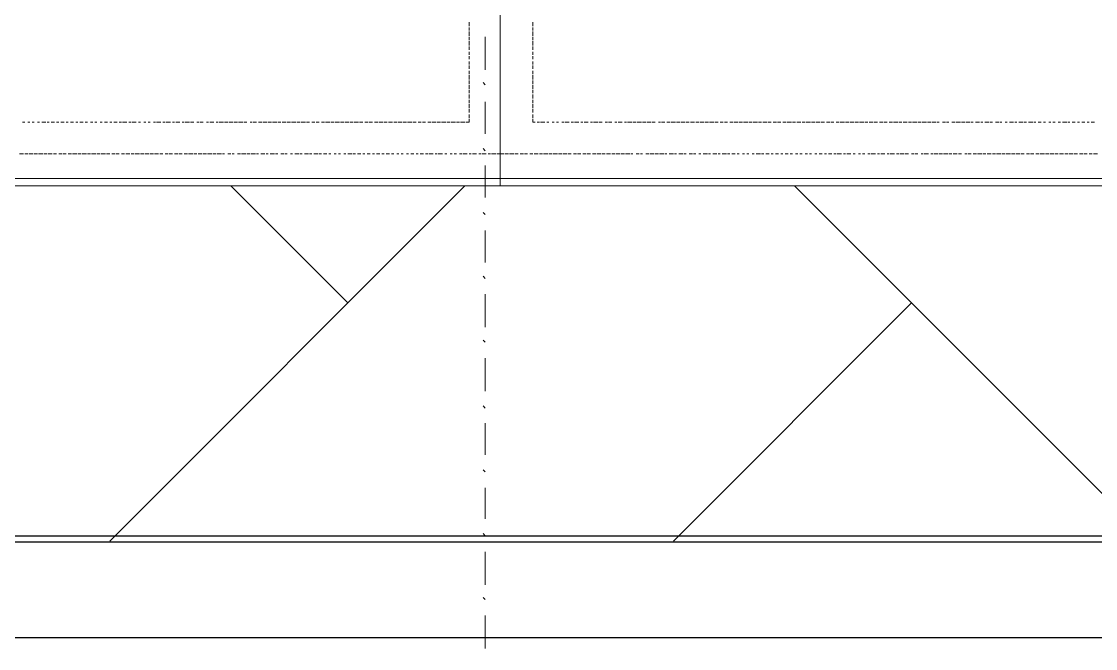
# Model space of a CAD drawing. Header units: millimetres. Extents: x 2928 to 3112, y 1220 to 1280.
# Drawn here: x 2960.537 to 2962.22, y 1236.857 to 1237.839 of the extents above; entities that cross this region are included whole.
import ezdxf

# ---------------------------------------------------------------- set-up
doc = ezdxf.new("R2010")
doc.units = ezdxf.units.MM

msp = doc.modelspace()

# ---------------------------------------------------------------- linework, layer by layer
at = {"color": 7, "linetype": 'Continuous', "lineweight": -2, "true_color": 0x000007}
for points in [[(2937.08126, 1265.3073), (2937.07792, 1267.474), (2938.98795, 1267.474), (2985.45528, 1267.474), (2985.45528, 1236.87356), (2938.98795, 1236.87356), (2937.08126, 1236.87356), (2937.08126, 1238.60692)], [(2937.23126, 1265.3073), (2937.23126, 1267.32399), (2938.98795, 1267.32399), (2985.30528, 1267.32399), (2985.30528, 1237.02356), (2938.98795, 1237.02356), (2937.22793, 1237.02356), (2937.22793, 1238.60692)]]:
    msp.add_lwpolyline(points, close=True, dxfattribs=at)
at = {"color": 7, "linetype": 'Continuous', "lineweight": 20, "true_color": 0x000007}
for points in [[(2961.2866, 1237.5819), (2959.26991, 1237.5819), (2959.26991, 1238.03358), (2961.2866, 1238.03358)], [(2961.2866, 1237.5819), (2963.3033, 1237.5819), (2963.3033, 1238.03358), (2961.2866, 1238.03358)]]:
    msp.add_lwpolyline(points, close=True, dxfattribs=at)
at = {"color": 252, "linetype": 'Continuous', "lineweight": 13, "true_color": 0x989898}
for points in [[(2961.23827, 1237.83857), (2961.23827, 1237.83191), (2961.23827, 1237.83191)], [(2961.23827, 1237.83024), (2961.23827, 1237.82524), (2961.23827, 1237.82524)], [(2961.23827, 1237.82357), (2961.23827, 1237.81691), (2961.23827, 1237.81691)], [(2961.33827, 1237.83857), (2961.33827, 1237.83191), (2961.33827, 1237.83191)], [(2961.33827, 1237.83024), (2961.33827, 1237.82524), (2961.33827, 1237.82524)], [(2961.33827, 1237.82357), (2961.33827, 1237.81691), (2961.33827, 1237.81691)], [(2961.23827, 1237.81524), (2961.23827, 1237.81024), (2961.23827, 1237.81024)], [(2961.23827, 1237.80857), (2961.23827, 1237.80191), (2961.23827, 1237.80191)], [(2961.33827, 1237.81524), (2961.33827, 1237.81024), (2961.33827, 1237.81024)], [(2961.33827, 1237.80857), (2961.33827, 1237.80191), (2961.33827, 1237.80191)], [(2961.23827, 1237.80024), (2961.23827, 1237.79524), (2961.23827, 1237.79524)], [(2961.23827, 1237.7919), (2961.23827, 1237.7869), (2961.23827, 1237.7869)], [(2961.33827, 1237.80024), (2961.33827, 1237.79524), (2961.33827, 1237.79524)], [(2961.33827, 1237.7919), (2961.33827, 1237.7869), (2961.33827, 1237.7869)], [(2961.23827, 1237.78524), (2961.23827, 1237.78024), (2961.23827, 1237.78024)], [(2961.23827, 1237.7769), (2961.23827, 1237.7719), (2961.23827, 1237.7719)], [(2961.33827, 1237.78524), (2961.33827, 1237.78024), (2961.33827, 1237.78024)], [(2961.33827, 1237.7769), (2961.33827, 1237.7719), (2961.33827, 1237.7719)], [(2961.23827, 1237.77024), (2961.23827, 1237.76524), (2961.23827, 1237.76524)], [(2961.23827, 1237.7619), (2961.23827, 1237.7569), (2961.23827, 1237.7569)], [(2961.33827, 1237.77024), (2961.33827, 1237.76524), (2961.33827, 1237.76524)], [(2961.33827, 1237.7619), (2961.33827, 1237.7569), (2961.33827, 1237.7569)], [(2961.23827, 1237.75524), (2961.23827, 1237.74857), (2961.23827, 1237.74857)], [(2961.23827, 1237.7469), (2961.23827, 1237.7419), (2961.23827, 1237.7419)], [(2961.23827, 1237.74024), (2961.23827, 1237.73357), (2961.23827, 1237.73357)], [(2961.33827, 1237.75524), (2961.33827, 1237.74857), (2961.33827, 1237.74857)], [(2961.33827, 1237.7469), (2961.33827, 1237.7419), (2961.33827, 1237.7419)], [(2961.33827, 1237.74024), (2961.33827, 1237.73357), (2961.33827, 1237.73357)], [(2961.23827, 1237.7319), (2961.23827, 1237.7269), (2961.23827, 1237.7269)], [(2961.23827, 1237.72524), (2961.23827, 1237.71857), (2961.23827, 1237.71857)], [(2961.33827, 1237.7319), (2961.33827, 1237.7269), (2961.33827, 1237.7269)], [(2961.33827, 1237.72524), (2961.33827, 1237.71857), (2961.33827, 1237.71857)], [(2961.23827, 1237.7169), (2961.23827, 1237.7119), (2961.23827, 1237.7119)], [(2961.23827, 1237.71024), (2961.23827, 1237.70357), (2961.23827, 1237.70357)], [(2961.33827, 1237.7169), (2961.33827, 1237.7119), (2961.33827, 1237.7119)], [(2961.33827, 1237.71024), (2961.33827, 1237.70357), (2961.33827, 1237.70357)], [(2961.23827, 1237.7019), (2961.23827, 1237.6969), (2961.23827, 1237.6969)], [(2961.23827, 1237.69357), (2961.23827, 1237.68857), (2961.23827, 1237.68857)], [(2961.33827, 1237.7019), (2961.33827, 1237.6969), (2961.33827, 1237.6969)], [(2961.33827, 1237.69357), (2961.33827, 1237.68857), (2961.33827, 1237.68857)], [(2960.54159, 1237.6819), (2960.53826, 1237.6819), (2960.53826, 1237.6819)], [(2960.54993, 1237.6819), (2960.54659, 1237.6819), (2960.54659, 1237.6819)], [(2960.55659, 1237.6819), (2960.55326, 1237.6819), (2960.55326, 1237.6819)], [(2960.56493, 1237.6819), (2960.56159, 1237.6819), (2960.56159, 1237.6819)], [(2960.57493, 1237.6819), (2960.56826, 1237.6819), (2960.56826, 1237.6819)], [(2960.57993, 1237.6819), (2960.57659, 1237.6819), (2960.57659, 1237.6819)], [(2960.58826, 1237.6819), (2960.58326, 1237.6819), (2960.58326, 1237.6819)], [(2960.59493, 1237.6819), (2960.59159, 1237.6819), (2960.59159, 1237.6819)], [(2960.60326, 1237.6819), (2960.59826, 1237.6819), (2960.59826, 1237.6819)], [(2960.60993, 1237.6819), (2960.60659, 1237.6819), (2960.60659, 1237.6819)], [(2960.61826, 1237.6819), (2960.61326, 1237.6819), (2960.61326, 1237.6819)], [(2960.62493, 1237.6819), (2960.62159, 1237.6819), (2960.62159, 1237.6819)], [(2960.63326, 1237.6819), (2960.62826, 1237.6819), (2960.62826, 1237.6819)], [(2960.63993, 1237.6819), (2960.63659, 1237.6819), (2960.63659, 1237.6819)], [(2960.64826, 1237.6819), (2960.64493, 1237.6819), (2960.64493, 1237.6819)], [(2960.65493, 1237.6819), (2960.65159, 1237.6819), (2960.65159, 1237.6819)], [(2960.66326, 1237.6819), (2960.65993, 1237.6819), (2960.65993, 1237.6819)], [(2960.67159, 1237.6819), (2960.66659, 1237.6819), (2960.66659, 1237.6819)], [(2960.67826, 1237.6819), (2960.67493, 1237.6819), (2960.67493, 1237.6819)], [(2960.68659, 1237.6819), (2960.68159, 1237.6819), (2960.68159, 1237.6819)], [(2960.69326, 1237.6819), (2960.68993, 1237.6819), (2960.68993, 1237.6819)], [(2960.70159, 1237.6819), (2960.69493, 1237.6819), (2960.69493, 1237.6819)], [(2960.70826, 1237.6819), (2960.70493, 1237.6819), (2960.70493, 1237.6819)], [(2960.71659, 1237.6819), (2960.70993, 1237.6819), (2960.70993, 1237.6819)], [(2960.72326, 1237.6819), (2960.71993, 1237.6819), (2960.71993, 1237.6819)], [(2960.73159, 1237.6819), (2960.72826, 1237.6819), (2960.72826, 1237.6819)], [(2960.73826, 1237.6819), (2960.73493, 1237.6819), (2960.73493, 1237.6819)], [(2960.74659, 1237.6819), (2960.74326, 1237.6819), (2960.74326, 1237.6819)], [(2960.75493, 1237.6819), (2960.74826, 1237.6819), (2960.74826, 1237.6819)], [(2960.7616, 1237.6819), (2960.75826, 1237.6819), (2960.75826, 1237.6819)], [(2960.76993, 1237.6819), (2960.76326, 1237.6819), (2960.76326, 1237.6819)], [(2960.7766, 1237.6819), (2960.77326, 1237.6819), (2960.77326, 1237.6819)], [(2960.78493, 1237.6819), (2960.77826, 1237.6819), (2960.77826, 1237.6819)], [(2960.7916, 1237.6819), (2960.78826, 1237.6819), (2960.78826, 1237.6819)], [(2960.79993, 1237.6819), (2960.79326, 1237.6819), (2960.79326, 1237.6819)], [(2960.8066, 1237.6819), (2960.8016, 1237.6819), (2960.8016, 1237.6819)], [(2960.81493, 1237.6819), (2960.8116, 1237.6819), (2960.8116, 1237.6819)], [(2960.8216, 1237.6819), (2960.8166, 1237.6819), (2960.8166, 1237.6819)], [(2960.82993, 1237.6819), (2960.8266, 1237.6819), (2960.8266, 1237.6819)], [(2960.83826, 1237.6819), (2960.8316, 1237.6819), (2960.8316, 1237.6819)], [(2960.84493, 1237.6819), (2960.8416, 1237.6819), (2960.8416, 1237.6819)], [(2960.85326, 1237.6819), (2960.8466, 1237.6819), (2960.8466, 1237.6819)], [(2960.85993, 1237.6819), (2960.85493, 1237.6819), (2960.85493, 1237.6819)], [(2960.86826, 1237.6819), (2960.8616, 1237.6819), (2960.8616, 1237.6819)], [(2960.87493, 1237.6819), (2960.86993, 1237.6819), (2960.86993, 1237.6819)], [(2960.88326, 1237.6819), (2960.8766, 1237.6819), (2960.8766, 1237.6819)], [(2960.88993, 1237.6819), (2960.88493, 1237.6819), (2960.88493, 1237.6819)], [(2960.89826, 1237.6819), (2960.89493, 1237.6819), (2960.89493, 1237.6819)], [(2960.90493, 1237.6819), (2960.89993, 1237.6819), (2960.89993, 1237.6819)], [(2960.91326, 1237.6819), (2960.90826, 1237.6819), (2960.90826, 1237.6819)], [(2960.9216, 1237.6819), (2960.91493, 1237.6819), (2960.91493, 1237.6819)], [(2960.92826, 1237.6819), (2960.92326, 1237.6819), (2960.92326, 1237.6819)], [(2960.9366, 1237.6819), (2960.92993, 1237.6819), (2960.92993, 1237.6819)], [(2960.94326, 1237.6819), (2960.93826, 1237.6819), (2960.93826, 1237.6819)], [(2960.9516, 1237.6819), (2960.94493, 1237.6819), (2960.94493, 1237.6819)], [(2960.95826, 1237.6819), (2960.95326, 1237.6819), (2960.95326, 1237.6819)], [(2960.9666, 1237.6819), (2960.95993, 1237.6819), (2960.95993, 1237.6819)], [(2960.97326, 1237.6819), (2960.96826, 1237.6819), (2960.96826, 1237.6819)], [(2960.9816, 1237.6819), (2960.97493, 1237.6819), (2960.97493, 1237.6819)], [(2960.98826, 1237.6819), (2960.98326, 1237.6819), (2960.98326, 1237.6819)], [(2960.9966, 1237.6819), (2960.9916, 1237.6819), (2960.9916, 1237.6819)], [(2961.00327, 1237.6819), (2960.99827, 1237.6819), (2960.99827, 1237.6819)], [(2961.0116, 1237.6819), (2961.0066, 1237.6819), (2961.0066, 1237.6819)], [(2961.01993, 1237.6819), (2961.01327, 1237.6819), (2961.01327, 1237.6819)], [(2961.0266, 1237.6819), (2961.0216, 1237.6819), (2961.0216, 1237.6819)], [(2961.03493, 1237.6819), (2961.02827, 1237.6819), (2961.02827, 1237.6819)], [(2961.0416, 1237.6819), (2961.0366, 1237.6819), (2961.0366, 1237.6819)], [(2961.04993, 1237.6819), (2961.04327, 1237.6819), (2961.04327, 1237.6819)], [(2961.0566, 1237.6819), (2961.0516, 1237.6819), (2961.0516, 1237.6819)], [(2961.06493, 1237.6819), (2961.05827, 1237.6819), (2961.05827, 1237.6819)], [(2961.0716, 1237.6819), (2961.0666, 1237.6819), (2961.0666, 1237.6819)], [(2961.07993, 1237.6819), (2961.07493, 1237.6819), (2961.07493, 1237.6819)], [(2961.0866, 1237.6819), (2961.0816, 1237.6819), (2961.0816, 1237.6819)], [(2961.09493, 1237.6819), (2961.08993, 1237.6819), (2961.08993, 1237.6819)], [(2961.10327, 1237.6819), (2961.0966, 1237.6819), (2961.0966, 1237.6819)], [(2961.10993, 1237.6819), (2961.10493, 1237.6819), (2961.10493, 1237.6819)], [(2961.11827, 1237.6819), (2961.1116, 1237.6819), (2961.1116, 1237.6819)], [(2961.12493, 1237.6819), (2961.11993, 1237.6819), (2961.11993, 1237.6819)], [(2961.13327, 1237.6819), (2961.1266, 1237.6819), (2961.1266, 1237.6819)], [(2961.13993, 1237.6819), (2961.13493, 1237.6819), (2961.13493, 1237.6819)], [(2961.14827, 1237.6819), (2961.1416, 1237.6819), (2961.1416, 1237.6819)], [(2961.15493, 1237.6819), (2961.14993, 1237.6819), (2961.14993, 1237.6819)], [(2961.16327, 1237.6819), (2961.15827, 1237.6819), (2961.15827, 1237.6819)], [(2961.16993, 1237.6819), (2961.16493, 1237.6819), (2961.16493, 1237.6819)], [(2961.17827, 1237.6819), (2961.17327, 1237.6819), (2961.17327, 1237.6819)], [(2961.1866, 1237.6819), (2961.17993, 1237.6819), (2961.17993, 1237.6819)], [(2961.19327, 1237.6819), (2961.18827, 1237.6819), (2961.18827, 1237.6819)], [(2961.2016, 1237.6819), (2961.19493, 1237.6819), (2961.19493, 1237.6819)], [(2961.20827, 1237.6819), (2961.20327, 1237.6819), (2961.20327, 1237.6819)], [(2961.2166, 1237.6819), (2961.20993, 1237.6819), (2961.20993, 1237.6819)], [(2961.22327, 1237.6819), (2961.21827, 1237.6819), (2961.21827, 1237.6819)], [(2961.2316, 1237.6819), (2961.22493, 1237.6819), (2961.22493, 1237.6819)], [(2961.23827, 1237.6869), (2961.23827, 1237.6819), (2961.23327, 1237.6819)], [(2961.33827, 1237.6869), (2961.33827, 1237.6819), (2961.3416, 1237.6819)], [(2961.34494, 1237.6819), (2961.34827, 1237.6819), (2961.34827, 1237.6819)], [(2961.34994, 1237.6819), (2961.3566, 1237.6819), (2961.3566, 1237.6819)], [(2961.35994, 1237.6819), (2961.36327, 1237.6819), (2961.36327, 1237.6819)], [(2961.36827, 1237.6819), (2961.3716, 1237.6819), (2961.3716, 1237.6819)], [(2961.37494, 1237.6819), (2961.37827, 1237.6819), (2961.37827, 1237.6819)], [(2961.38327, 1237.6819), (2961.3866, 1237.6819), (2961.3866, 1237.6819)], [(2961.38827, 1237.6819), (2961.39494, 1237.6819), (2961.39494, 1237.6819)], [(2961.39827, 1237.6819), (2961.4016, 1237.6819), (2961.4016, 1237.6819)], [(2961.40327, 1237.6819), (2961.40994, 1237.6819), (2961.40994, 1237.6819)], [(2961.41327, 1237.6819), (2961.4166, 1237.6819), (2961.4166, 1237.6819)], [(2961.41827, 1237.6819), (2961.42494, 1237.6819), (2961.42494, 1237.6819)], [(2961.42827, 1237.6819), (2961.4316, 1237.6819), (2961.4316, 1237.6819)], [(2961.43327, 1237.6819), (2961.43994, 1237.6819), (2961.43994, 1237.6819)], [(2961.4416, 1237.6819), (2961.4466, 1237.6819), (2961.4466, 1237.6819)], [(2961.4516, 1237.6819), (2961.45494, 1237.6819), (2961.45494, 1237.6819)], [(2961.4566, 1237.6819), (2961.46161, 1237.6819), (2961.46161, 1237.6819)], [(2961.46661, 1237.6819), (2961.46994, 1237.6819), (2961.46994, 1237.6819)], [(2961.47161, 1237.6819), (2961.47827, 1237.6819), (2961.47827, 1237.6819)], [(2961.48161, 1237.6819), (2961.48494, 1237.6819), (2961.48494, 1237.6819)], [(2961.48661, 1237.6819), (2961.49327, 1237.6819), (2961.49327, 1237.6819)], [(2961.49494, 1237.6819), (2961.49994, 1237.6819), (2961.49994, 1237.6819)], [(2961.50161, 1237.6819), (2961.50827, 1237.6819), (2961.50827, 1237.6819)], [(2961.50994, 1237.6819), (2961.51494, 1237.6819), (2961.51494, 1237.6819)], [(2961.51661, 1237.6819), (2961.52327, 1237.6819), (2961.52327, 1237.6819)], [(2961.52494, 1237.6819), (2961.52994, 1237.6819), (2961.52994, 1237.6819)], [(2961.53494, 1237.6819), (2961.53827, 1237.6819), (2961.53827, 1237.6819)], [(2961.53994, 1237.6819), (2961.54494, 1237.6819), (2961.54494, 1237.6819)], [(2961.54827, 1237.6819), (2961.55327, 1237.6819), (2961.55327, 1237.6819)], [(2961.55494, 1237.6819), (2961.56161, 1237.6819), (2961.56161, 1237.6819)], [(2961.56327, 1237.6819), (2961.56827, 1237.6819), (2961.56827, 1237.6819)], [(2961.56994, 1237.6819), (2961.57661, 1237.6819), (2961.57661, 1237.6819)], [(2961.57827, 1237.6819), (2961.58327, 1237.6819), (2961.58327, 1237.6819)], [(2961.58494, 1237.6819), (2961.59161, 1237.6819), (2961.59161, 1237.6819)], [(2961.59327, 1237.6819), (2961.59827, 1237.6819), (2961.59827, 1237.6819)], [(2961.59994, 1237.6819), (2961.60661, 1237.6819), (2961.60661, 1237.6819)], [(2961.60827, 1237.6819), (2961.61327, 1237.6819), (2961.61327, 1237.6819)], [(2961.61494, 1237.6819), (2961.62161, 1237.6819), (2961.62161, 1237.6819)], [(2961.62327, 1237.6819), (2961.62827, 1237.6819), (2961.62827, 1237.6819)], [(2961.63161, 1237.6819), (2961.63661, 1237.6819), (2961.63661, 1237.6819)], [(2961.63827, 1237.6819), (2961.64327, 1237.6819), (2961.64327, 1237.6819)], [(2961.64661, 1237.6819), (2961.65161, 1237.6819), (2961.65161, 1237.6819)], [(2961.65327, 1237.6819), (2961.65994, 1237.6819), (2961.65994, 1237.6819)], [(2961.66161, 1237.6819), (2961.66661, 1237.6819), (2961.66661, 1237.6819)], [(2961.66827, 1237.6819), (2961.67494, 1237.6819), (2961.67494, 1237.6819)], [(2961.67661, 1237.6819), (2961.68161, 1237.6819), (2961.68161, 1237.6819)], [(2961.68327, 1237.6819), (2961.68994, 1237.6819), (2961.68994, 1237.6819)], [(2961.69161, 1237.6819), (2961.69661, 1237.6819), (2961.69661, 1237.6819)], [(2961.69828, 1237.6819), (2961.70494, 1237.6819), (2961.70494, 1237.6819)], [(2961.70661, 1237.6819), (2961.71161, 1237.6819), (2961.71161, 1237.6819)], [(2961.71494, 1237.6819), (2961.71994, 1237.6819), (2961.71994, 1237.6819)], [(2961.72161, 1237.6819), (2961.72661, 1237.6819), (2961.72661, 1237.6819)], [(2961.72994, 1237.6819), (2961.73494, 1237.6819), (2961.73494, 1237.6819)], [(2961.73661, 1237.6819), (2961.74328, 1237.6819), (2961.74328, 1237.6819)], [(2961.74494, 1237.6819), (2961.74994, 1237.6819), (2961.74994, 1237.6819)], [(2961.75161, 1237.6819), (2961.75828, 1237.6819), (2961.75828, 1237.6819)], [(2961.75994, 1237.6819), (2961.76494, 1237.6819), (2961.76494, 1237.6819)], [(2961.76661, 1237.6819), (2961.77328, 1237.6819), (2961.77328, 1237.6819)], [(2961.77494, 1237.6819), (2961.77994, 1237.6819), (2961.77994, 1237.6819)], [(2961.78161, 1237.6819), (2961.78828, 1237.6819), (2961.78828, 1237.6819)], [(2961.78994, 1237.6819), (2961.79494, 1237.6819), (2961.79494, 1237.6819)], [(2961.79828, 1237.6819), (2961.80328, 1237.6819), (2961.80328, 1237.6819)], [(2961.80494, 1237.6819), (2961.80994, 1237.6819), (2961.80994, 1237.6819)], [(2961.81328, 1237.6819), (2961.81828, 1237.6819), (2961.81828, 1237.6819)], [(2961.81994, 1237.6819), (2961.82661, 1237.6819), (2961.82661, 1237.6819)], [(2961.82828, 1237.6819), (2961.83328, 1237.6819), (2961.83328, 1237.6819)], [(2961.83494, 1237.6819), (2961.84161, 1237.6819), (2961.84161, 1237.6819)], [(2961.84328, 1237.6819), (2961.84828, 1237.6819), (2961.84828, 1237.6819)], [(2961.84994, 1237.6819), (2961.85661, 1237.6819), (2961.85661, 1237.6819)], [(2961.85828, 1237.6819), (2961.86328, 1237.6819), (2961.86328, 1237.6819)], [(2961.86494, 1237.6819), (2961.87161, 1237.6819), (2961.87161, 1237.6819)], [(2961.87328, 1237.6819), (2961.87828, 1237.6819), (2961.87828, 1237.6819)], [(2961.88161, 1237.6819), (2961.88661, 1237.6819), (2961.88661, 1237.6819)], [(2961.88828, 1237.6819), (2961.89328, 1237.6819), (2961.89328, 1237.6819)], [(2961.89661, 1237.6819), (2961.90161, 1237.6819), (2961.90161, 1237.6819)], [(2961.90328, 1237.6819), (2961.90994, 1237.6819), (2961.90994, 1237.6819)], [(2961.91161, 1237.6819), (2961.91661, 1237.6819), (2961.91661, 1237.6819)], [(2961.91828, 1237.6819), (2961.92494, 1237.6819), (2961.92494, 1237.6819)], [(2961.92661, 1237.6819), (2961.93161, 1237.6819), (2961.93161, 1237.6819)], [(2961.93328, 1237.6819), (2961.93995, 1237.6819), (2961.93995, 1237.6819)], [(2961.94161, 1237.6819), (2961.94661, 1237.6819), (2961.94661, 1237.6819)], [(2961.94828, 1237.6819), (2961.95495, 1237.6819), (2961.95495, 1237.6819)], [(2961.95661, 1237.6819), (2961.96161, 1237.6819), (2961.96161, 1237.6819)], [(2961.96328, 1237.6819), (2961.96995, 1237.6819), (2961.96995, 1237.6819)], [(2961.97161, 1237.6819), (2961.97495, 1237.6819), (2961.97495, 1237.6819)], [(2961.97995, 1237.6819), (2961.98495, 1237.6819), (2961.98495, 1237.6819)], [(2961.98661, 1237.6819), (2961.98995, 1237.6819), (2961.98995, 1237.6819)], [(2961.99495, 1237.6819), (2961.99995, 1237.6819), (2961.99995, 1237.6819)], [(2962.00161, 1237.6819), (2962.00828, 1237.6819), (2962.00828, 1237.6819)], [(2962.00995, 1237.6819), (2962.01495, 1237.6819), (2962.01495, 1237.6819)], [(2962.01661, 1237.6819), (2962.02328, 1237.6819), (2962.02328, 1237.6819)], [(2962.02495, 1237.6819), (2962.02828, 1237.6819), (2962.02828, 1237.6819)], [(2962.03161, 1237.6819), (2962.03828, 1237.6819), (2962.03828, 1237.6819)], [(2962.03995, 1237.6819), (2962.04328, 1237.6819), (2962.04328, 1237.6819)], [(2962.04661, 1237.6819), (2962.05328, 1237.6819), (2962.05328, 1237.6819)], [(2962.05495, 1237.6819), (2962.05828, 1237.6819), (2962.05828, 1237.6819)], [(2962.06328, 1237.6819), (2962.06828, 1237.6819), (2962.06828, 1237.6819)], [(2962.06995, 1237.6819), (2962.07328, 1237.6819), (2962.07328, 1237.6819)], [(2962.07828, 1237.6819), (2962.08161, 1237.6819), (2962.08161, 1237.6819)], [(2962.08495, 1237.6819), (2962.09161, 1237.6819), (2962.09161, 1237.6819)], [(2962.09328, 1237.6819), (2962.09661, 1237.6819), (2962.09661, 1237.6819)], [(2962.09995, 1237.6819), (2962.10661, 1237.6819), (2962.10661, 1237.6819)], [(2962.10828, 1237.6819), (2962.11161, 1237.6819), (2962.11161, 1237.6819)], [(2962.11495, 1237.6819), (2962.12161, 1237.6819), (2962.12161, 1237.6819)], [(2962.12328, 1237.6819), (2962.12661, 1237.6819), (2962.12661, 1237.6819)], [(2962.12995, 1237.6819), (2962.13495, 1237.6819), (2962.13495, 1237.6819)], [(2962.13828, 1237.6819), (2962.14161, 1237.6819), (2962.14161, 1237.6819)], [(2962.14661, 1237.6819), (2962.14995, 1237.6819), (2962.14995, 1237.6819)], [(2962.15328, 1237.6819), (2962.15661, 1237.6819), (2962.15661, 1237.6819)], [(2962.16162, 1237.6819), (2962.16495, 1237.6819), (2962.16495, 1237.6819)], [(2962.16828, 1237.6819), (2962.17495, 1237.6819), (2962.17495, 1237.6819)], [(2962.17662, 1237.6819), (2962.17995, 1237.6819), (2962.17995, 1237.6819)], [(2962.18328, 1237.6819), (2962.18828, 1237.6819), (2962.18828, 1237.6819)], [(2962.19162, 1237.6819), (2962.19495, 1237.6819), (2962.19495, 1237.6819)], [(2962.19828, 1237.6819), (2962.20328, 1237.6819), (2962.20328, 1237.6819)], [(2962.20662, 1237.6819), (2962.20995, 1237.6819), (2962.20995, 1237.6819)], [(2962.21328, 1237.6819), (2962.21828, 1237.6819), (2962.21828, 1237.6819)], [(2960.53993, 1237.6319), (2960.53326, 1237.6319), (2960.53326, 1237.6319)], [(2960.54659, 1237.6319), (2960.54159, 1237.6319), (2960.54159, 1237.6319)], [(2960.55493, 1237.6319), (2960.54826, 1237.6319), (2960.54826, 1237.6319)], [(2960.56159, 1237.6319), (2960.55659, 1237.6319), (2960.55659, 1237.6319)], [(2960.56993, 1237.6319), (2960.56326, 1237.6319), (2960.56326, 1237.6319)], [(2960.57659, 1237.6319), (2960.57159, 1237.6319), (2960.57159, 1237.6319)], [(2960.58493, 1237.6319), (2960.57826, 1237.6319), (2960.57826, 1237.6319)], [(2960.59159, 1237.6319), (2960.58659, 1237.6319), (2960.58659, 1237.6319)], [(2960.59993, 1237.6319), (2960.59493, 1237.6319), (2960.59493, 1237.6319)], [(2960.60659, 1237.6319), (2960.60159, 1237.6319), (2960.60159, 1237.6319)], [(2960.61493, 1237.6319), (2960.60993, 1237.6319), (2960.60993, 1237.6319)], [(2960.62326, 1237.6319), (2960.61659, 1237.6319), (2960.61659, 1237.6319)], [(2960.62993, 1237.6319), (2960.62493, 1237.6319), (2960.62493, 1237.6319)], [(2960.63826, 1237.6319), (2960.63159, 1237.6319), (2960.63159, 1237.6319)], [(2960.64493, 1237.6319), (2960.63993, 1237.6319), (2960.63993, 1237.6319)], [(2960.65326, 1237.6319), (2960.64659, 1237.6319), (2960.64659, 1237.6319)], [(2960.65993, 1237.6319), (2960.65493, 1237.6319), (2960.65493, 1237.6319)], [(2960.66826, 1237.6319), (2960.66159, 1237.6319), (2960.66159, 1237.6319)], [(2960.67493, 1237.6319), (2960.66993, 1237.6319), (2960.66993, 1237.6319)], [(2960.68326, 1237.6319), (2960.67826, 1237.6319), (2960.67826, 1237.6319)], [(2960.68993, 1237.6319), (2960.68493, 1237.6319), (2960.68493, 1237.6319)], [(2960.69826, 1237.6319), (2960.69326, 1237.6319), (2960.69326, 1237.6319)], [(2960.70659, 1237.6319), (2960.69993, 1237.6319), (2960.69993, 1237.6319)], [(2960.71326, 1237.6319), (2960.70826, 1237.6319), (2960.70826, 1237.6319)], [(2960.72159, 1237.6319), (2960.71493, 1237.6319), (2960.71493, 1237.6319)], [(2960.72826, 1237.6319), (2960.72326, 1237.6319), (2960.72326, 1237.6319)], [(2960.73659, 1237.6319), (2960.72993, 1237.6319), (2960.72993, 1237.6319)], [(2960.74326, 1237.6319), (2960.73826, 1237.6319), (2960.73826, 1237.6319)], [(2960.75159, 1237.6319), (2960.74493, 1237.6319), (2960.74493, 1237.6319)], [(2960.75826, 1237.6319), (2960.75326, 1237.6319), (2960.75326, 1237.6319)], [(2960.7666, 1237.6319), (2960.7616, 1237.6319), (2960.7616, 1237.6319)], [(2960.77326, 1237.6319), (2960.76826, 1237.6319), (2960.76826, 1237.6319)], [(2960.7816, 1237.6319), (2960.7766, 1237.6319), (2960.7766, 1237.6319)], [(2960.78826, 1237.6319), (2960.78326, 1237.6319), (2960.78326, 1237.6319)], [(2960.7966, 1237.6319), (2960.7916, 1237.6319), (2960.7916, 1237.6319)], [(2960.80493, 1237.6319), (2960.79826, 1237.6319), (2960.79826, 1237.6319)], [(2960.8116, 1237.6319), (2960.8066, 1237.6319), (2960.8066, 1237.6319)], [(2960.81993, 1237.6319), (2960.81326, 1237.6319), (2960.81326, 1237.6319)], [(2960.8266, 1237.6319), (2960.8216, 1237.6319), (2960.8216, 1237.6319)], [(2960.83493, 1237.6319), (2960.82826, 1237.6319), (2960.82826, 1237.6319)], [(2960.8416, 1237.6319), (2960.8366, 1237.6319), (2960.8366, 1237.6319)], [(2960.84993, 1237.6319), (2960.84326, 1237.6319), (2960.84326, 1237.6319)], [(2960.85493, 1237.6319), (2960.8516, 1237.6319), (2960.8516, 1237.6319)], [(2960.86493, 1237.6319), (2960.85993, 1237.6319), (2960.85993, 1237.6319)], [(2960.86993, 1237.6319), (2960.8666, 1237.6319), (2960.8666, 1237.6319)], [(2960.87993, 1237.6319), (2960.87493, 1237.6319), (2960.87493, 1237.6319)], [(2960.88826, 1237.6319), (2960.8816, 1237.6319), (2960.8816, 1237.6319)], [(2960.89493, 1237.6319), (2960.88993, 1237.6319), (2960.88993, 1237.6319)], [(2960.90326, 1237.6319), (2960.8966, 1237.6319), (2960.8966, 1237.6319)], [(2960.90826, 1237.6319), (2960.90493, 1237.6319), (2960.90493, 1237.6319)], [(2960.91826, 1237.6319), (2960.9116, 1237.6319), (2960.9116, 1237.6319)], [(2960.92326, 1237.6319), (2960.91993, 1237.6319), (2960.91993, 1237.6319)], [(2960.93326, 1237.6319), (2960.9266, 1237.6319), (2960.9266, 1237.6319)], [(2960.93826, 1237.6319), (2960.93493, 1237.6319), (2960.93493, 1237.6319)], [(2960.94826, 1237.6319), (2960.94326, 1237.6319), (2960.94326, 1237.6319)], [(2960.95326, 1237.6319), (2960.94993, 1237.6319), (2960.94993, 1237.6319)], [(2960.9616, 1237.6319), (2960.95826, 1237.6319), (2960.95826, 1237.6319)], [(2960.9716, 1237.6319), (2960.96493, 1237.6319), (2960.96493, 1237.6319)], [(2960.9766, 1237.6319), (2960.97326, 1237.6319), (2960.97326, 1237.6319)], [(2960.9866, 1237.6319), (2960.97993, 1237.6319), (2960.97993, 1237.6319)], [(2960.9916, 1237.6319), (2960.98826, 1237.6319), (2960.98826, 1237.6319)], [(2961.0016, 1237.6319), (2960.99493, 1237.6319), (2960.99493, 1237.6319)], [(2961.0066, 1237.6319), (2961.00327, 1237.6319), (2961.00327, 1237.6319)], [(2961.01493, 1237.6319), (2961.00993, 1237.6319), (2961.00993, 1237.6319)], [(2961.0216, 1237.6319), (2961.01827, 1237.6319), (2961.01827, 1237.6319)], [(2961.02993, 1237.6319), (2961.0266, 1237.6319), (2961.0266, 1237.6319)], [(2961.0366, 1237.6319), (2961.03327, 1237.6319), (2961.03327, 1237.6319)], [(2961.04493, 1237.6319), (2961.0416, 1237.6319), (2961.0416, 1237.6319)], [(2961.05493, 1237.6319), (2961.04827, 1237.6319), (2961.04827, 1237.6319)], [(2961.05993, 1237.6319), (2961.0566, 1237.6319), (2961.0566, 1237.6319)], [(2961.06827, 1237.6319), (2961.06327, 1237.6319), (2961.06327, 1237.6319)], [(2961.07493, 1237.6319), (2961.0716, 1237.6319), (2961.0716, 1237.6319)], [(2961.08327, 1237.6319), (2961.07827, 1237.6319), (2961.07827, 1237.6319)], [(2961.08993, 1237.6319), (2961.0866, 1237.6319), (2961.0866, 1237.6319)], [(2961.09827, 1237.6319), (2961.09327, 1237.6319), (2961.09327, 1237.6319)], [(2961.10493, 1237.6319), (2961.1016, 1237.6319), (2961.1016, 1237.6319)], [(2961.11327, 1237.6319), (2961.10827, 1237.6319), (2961.10827, 1237.6319)], [(2961.11993, 1237.6319), (2961.1166, 1237.6319), (2961.1166, 1237.6319)], [(2961.12827, 1237.6319), (2961.12493, 1237.6319), (2961.12493, 1237.6319)], [(2961.13493, 1237.6319), (2961.1316, 1237.6319), (2961.1316, 1237.6319)], [(2961.14327, 1237.6319), (2961.13993, 1237.6319), (2961.13993, 1237.6319)], [(2961.1516, 1237.6319), (2961.1466, 1237.6319), (2961.1466, 1237.6319)], [(2961.15827, 1237.6319), (2961.15493, 1237.6319), (2961.15493, 1237.6319)], [(2961.1666, 1237.6319), (2961.1616, 1237.6319), (2961.1616, 1237.6319)], [(2961.17327, 1237.6319), (2961.16993, 1237.6319), (2961.16993, 1237.6319)], [(2961.1816, 1237.6319), (2961.17493, 1237.6319), (2961.17493, 1237.6319)], [(2961.18827, 1237.6319), (2961.18493, 1237.6319), (2961.18493, 1237.6319)], [(2961.1966, 1237.6319), (2961.18993, 1237.6319), (2961.18993, 1237.6319)], [(2961.20327, 1237.6319), (2961.19993, 1237.6319), (2961.19993, 1237.6319)], [(2961.2116, 1237.6319), (2961.20827, 1237.6319), (2961.20827, 1237.6319)], [(2961.21827, 1237.6319), (2961.21493, 1237.6319), (2961.21493, 1237.6319)], [(2961.2266, 1237.6319), (2961.22327, 1237.6319), (2961.22327, 1237.6319)], [(2961.23494, 1237.6319), (2961.22827, 1237.6319), (2961.22827, 1237.6319)], [(2961.2416, 1237.6319), (2961.23827, 1237.6319), (2961.23827, 1237.6319)], [(2961.24994, 1237.6319), (2961.24327, 1237.6319), (2961.24327, 1237.6319)], [(2961.2566, 1237.6319), (2961.25327, 1237.6319), (2961.25327, 1237.6319)], [(2961.26494, 1237.6319), (2961.25827, 1237.6319), (2961.25827, 1237.6319)], [(2961.2716, 1237.6319), (2961.26827, 1237.6319), (2961.26827, 1237.6319)], [(2961.27994, 1237.6319), (2961.27327, 1237.6319), (2961.27327, 1237.6319)], [(2961.2866, 1237.6319), (2961.2816, 1237.6319), (2961.2816, 1237.6319)], [(2961.2866, 1237.6319), (2961.29327, 1237.6319), (2961.29327, 1237.6319)], [(2961.29494, 1237.6319), (2961.29994, 1237.6319), (2961.29994, 1237.6319)], [(2961.3016, 1237.6319), (2961.30827, 1237.6319), (2961.30827, 1237.6319)], [(2961.30994, 1237.6319), (2961.31494, 1237.6319), (2961.31494, 1237.6319)], [(2961.31827, 1237.6319), (2961.32327, 1237.6319), (2961.32327, 1237.6319)], [(2961.32494, 1237.6319), (2961.32994, 1237.6319), (2961.32994, 1237.6319)], [(2961.33327, 1237.6319), (2961.33827, 1237.6319), (2961.33827, 1237.6319)], [(2961.33994, 1237.6319), (2961.3466, 1237.6319), (2961.3466, 1237.6319)], [(2961.34827, 1237.6319), (2961.35327, 1237.6319), (2961.35327, 1237.6319)], [(2961.35494, 1237.6319), (2961.3616, 1237.6319), (2961.3616, 1237.6319)], [(2961.36327, 1237.6319), (2961.36827, 1237.6319), (2961.36827, 1237.6319)], [(2961.36994, 1237.6319), (2961.3766, 1237.6319), (2961.3766, 1237.6319)], [(2961.37827, 1237.6319), (2961.38327, 1237.6319), (2961.38327, 1237.6319)], [(2961.38494, 1237.6319), (2961.3916, 1237.6319), (2961.3916, 1237.6319)], [(2961.39327, 1237.6319), (2961.39827, 1237.6319), (2961.39827, 1237.6319)], [(2961.4016, 1237.6319), (2961.4066, 1237.6319), (2961.4066, 1237.6319)], [(2961.40827, 1237.6319), (2961.41327, 1237.6319), (2961.41327, 1237.6319)], [(2961.4166, 1237.6319), (2961.4216, 1237.6319), (2961.4216, 1237.6319)], [(2961.42327, 1237.6319), (2961.42827, 1237.6319), (2961.42827, 1237.6319)], [(2961.4316, 1237.6319), (2961.4366, 1237.6319), (2961.4366, 1237.6319)], [(2961.43827, 1237.6319), (2961.44494, 1237.6319), (2961.44494, 1237.6319)], [(2961.4466, 1237.6319), (2961.4516, 1237.6319), (2961.4516, 1237.6319)], [(2961.45327, 1237.6319), (2961.45994, 1237.6319), (2961.45994, 1237.6319)], [(2961.46161, 1237.6319), (2961.46661, 1237.6319), (2961.46661, 1237.6319)], [(2961.46827, 1237.6319), (2961.47494, 1237.6319), (2961.47494, 1237.6319)], [(2961.47661, 1237.6319), (2961.48161, 1237.6319), (2961.48161, 1237.6319)], [(2961.48327, 1237.6319), (2961.48994, 1237.6319), (2961.48994, 1237.6319)], [(2961.49161, 1237.6319), (2961.49494, 1237.6319), (2961.49494, 1237.6319)], [(2961.49994, 1237.6319), (2961.50494, 1237.6319), (2961.50494, 1237.6319)], [(2961.50661, 1237.6319), (2961.50994, 1237.6319), (2961.50994, 1237.6319)], [(2961.51494, 1237.6319), (2961.51994, 1237.6319), (2961.51994, 1237.6319)], [(2961.52161, 1237.6319), (2961.52827, 1237.6319), (2961.52827, 1237.6319)], [(2961.52994, 1237.6319), (2961.53494, 1237.6319), (2961.53494, 1237.6319)], [(2961.53661, 1237.6319), (2961.54327, 1237.6319), (2961.54327, 1237.6319)], [(2961.54494, 1237.6319), (2961.54827, 1237.6319), (2961.54827, 1237.6319)], [(2961.55161, 1237.6319), (2961.55827, 1237.6319), (2961.55827, 1237.6319)], [(2961.55994, 1237.6319), (2961.56327, 1237.6319), (2961.56327, 1237.6319)], [(2961.56661, 1237.6319), (2961.57327, 1237.6319), (2961.57327, 1237.6319)], [(2961.57494, 1237.6319), (2961.57827, 1237.6319), (2961.57827, 1237.6319)], [(2961.58327, 1237.6319), (2961.58827, 1237.6319), (2961.58827, 1237.6319)], [(2961.58994, 1237.6319), (2961.59327, 1237.6319), (2961.59327, 1237.6319)], [(2961.59827, 1237.6319), (2961.60161, 1237.6319), (2961.60161, 1237.6319)], [(2961.60494, 1237.6319), (2961.61161, 1237.6319), (2961.61161, 1237.6319)], [(2961.61327, 1237.6319), (2961.61661, 1237.6319), (2961.61661, 1237.6319)], [(2961.61994, 1237.6319), (2961.62661, 1237.6319), (2961.62661, 1237.6319)], [(2961.62827, 1237.6319), (2961.63161, 1237.6319), (2961.63161, 1237.6319)], [(2961.63494, 1237.6319), (2961.64161, 1237.6319), (2961.64161, 1237.6319)], [(2961.64327, 1237.6319), (2961.64661, 1237.6319), (2961.64661, 1237.6319)], [(2961.64994, 1237.6319), (2961.65494, 1237.6319), (2961.65494, 1237.6319)], [(2961.65827, 1237.6319), (2961.66161, 1237.6319), (2961.66161, 1237.6319)], [(2961.66661, 1237.6319), (2961.66994, 1237.6319), (2961.66994, 1237.6319)], [(2961.67327, 1237.6319), (2961.67661, 1237.6319), (2961.67661, 1237.6319)], [(2961.68161, 1237.6319), (2961.68494, 1237.6319), (2961.68494, 1237.6319)], [(2961.68827, 1237.6319), (2961.69494, 1237.6319), (2961.69494, 1237.6319)], [(2961.69661, 1237.6319), (2961.69994, 1237.6319), (2961.69994, 1237.6319)], [(2961.70328, 1237.6319), (2961.70828, 1237.6319), (2961.70828, 1237.6319)], [(2961.71161, 1237.6319), (2961.71494, 1237.6319), (2961.71494, 1237.6319)], [(2961.71828, 1237.6319), (2961.72328, 1237.6319), (2961.72328, 1237.6319)], [(2961.72661, 1237.6319), (2961.72994, 1237.6319), (2961.72994, 1237.6319)], [(2961.73328, 1237.6319), (2961.73828, 1237.6319), (2961.73828, 1237.6319)], [(2961.74161, 1237.6319), (2961.74494, 1237.6319), (2961.74494, 1237.6319)], [(2961.74994, 1237.6319), (2961.75328, 1237.6319), (2961.75328, 1237.6319)], [(2961.75661, 1237.6319), (2961.75994, 1237.6319), (2961.75994, 1237.6319)], [(2961.76494, 1237.6319), (2961.76828, 1237.6319), (2961.76828, 1237.6319)], [(2961.77161, 1237.6319), (2961.77494, 1237.6319), (2961.77494, 1237.6319)], [(2961.77994, 1237.6319), (2961.78328, 1237.6319), (2961.78328, 1237.6319)], [(2961.78661, 1237.6319), (2961.79161, 1237.6319), (2961.79161, 1237.6319)], [(2961.79494, 1237.6319), (2961.79828, 1237.6319), (2961.79828, 1237.6319)], [(2961.80161, 1237.6319), (2961.80661, 1237.6319), (2961.80661, 1237.6319)], [(2961.80994, 1237.6319), (2961.81328, 1237.6319), (2961.81328, 1237.6319)], [(2961.81494, 1237.6319), (2961.82161, 1237.6319), (2961.82161, 1237.6319)], [(2961.82494, 1237.6319), (2961.82828, 1237.6319), (2961.82828, 1237.6319)], [(2961.82994, 1237.6319), (2961.83661, 1237.6319), (2961.83661, 1237.6319)], [(2961.83994, 1237.6319), (2961.84328, 1237.6319), (2961.84328, 1237.6319)], [(2961.84828, 1237.6319), (2961.85161, 1237.6319), (2961.85161, 1237.6319)], [(2961.85494, 1237.6319), (2961.85828, 1237.6319), (2961.85828, 1237.6319)], [(2961.86328, 1237.6319), (2961.86661, 1237.6319), (2961.86661, 1237.6319)], [(2961.86828, 1237.6319), (2961.87494, 1237.6319), (2961.87494, 1237.6319)], [(2961.87828, 1237.6319), (2961.88161, 1237.6319), (2961.88161, 1237.6319)], [(2961.88328, 1237.6319), (2961.88994, 1237.6319), (2961.88994, 1237.6319)], [(2961.89328, 1237.6319), (2961.89661, 1237.6319), (2961.89661, 1237.6319)], [(2961.89828, 1237.6319), (2961.90494, 1237.6319), (2961.90494, 1237.6319)], [(2961.90828, 1237.6319), (2961.91161, 1237.6319), (2961.91161, 1237.6319)], [(2961.91328, 1237.6319), (2961.91994, 1237.6319), (2961.91994, 1237.6319)], [(2961.92161, 1237.6319), (2961.92661, 1237.6319), (2961.92661, 1237.6319)], [(2961.93161, 1237.6319), (2961.93495, 1237.6319), (2961.93495, 1237.6319)], [(2961.93661, 1237.6319), (2961.94161, 1237.6319), (2961.94161, 1237.6319)], [(2961.94661, 1237.6319), (2961.94995, 1237.6319), (2961.94995, 1237.6319)], [(2961.95161, 1237.6319), (2961.95828, 1237.6319), (2961.95828, 1237.6319)], [(2961.96161, 1237.6319), (2961.96495, 1237.6319), (2961.96495, 1237.6319)], [(2961.96661, 1237.6319), (2961.97328, 1237.6319), (2961.97328, 1237.6319)], [(2961.97495, 1237.6319), (2961.97995, 1237.6319), (2961.97995, 1237.6319)], [(2961.98161, 1237.6319), (2961.98828, 1237.6319), (2961.98828, 1237.6319)], [(2961.98995, 1237.6319), (2961.99495, 1237.6319), (2961.99495, 1237.6319)], [(2961.99661, 1237.6319), (2962.00328, 1237.6319), (2962.00328, 1237.6319)], [(2962.00495, 1237.6319), (2962.00995, 1237.6319), (2962.00995, 1237.6319)], [(2962.01495, 1237.6319), (2962.01828, 1237.6319), (2962.01828, 1237.6319)], [(2962.01995, 1237.6319), (2962.02495, 1237.6319), (2962.02495, 1237.6319)], [(2962.02828, 1237.6319), (2962.03328, 1237.6319), (2962.03328, 1237.6319)], [(2962.03495, 1237.6319), (2962.04161, 1237.6319), (2962.04161, 1237.6319)], [(2962.04328, 1237.6319), (2962.04828, 1237.6319), (2962.04828, 1237.6319)], [(2962.04995, 1237.6319), (2962.05661, 1237.6319), (2962.05661, 1237.6319)], [(2962.05828, 1237.6319), (2962.06328, 1237.6319), (2962.06328, 1237.6319)], [(2962.06495, 1237.6319), (2962.07161, 1237.6319), (2962.07161, 1237.6319)], [(2962.07328, 1237.6319), (2962.07828, 1237.6319), (2962.07828, 1237.6319)], [(2962.07995, 1237.6319), (2962.08661, 1237.6319), (2962.08661, 1237.6319)], [(2962.08828, 1237.6319), (2962.09328, 1237.6319), (2962.09328, 1237.6319)], [(2962.09495, 1237.6319), (2962.10161, 1237.6319), (2962.10161, 1237.6319)], [(2962.10328, 1237.6319), (2962.10828, 1237.6319), (2962.10828, 1237.6319)], [(2962.11161, 1237.6319), (2962.11661, 1237.6319), (2962.11661, 1237.6319)], [(2962.11828, 1237.6319), (2962.12328, 1237.6319), (2962.12328, 1237.6319)], [(2962.12661, 1237.6319), (2962.13161, 1237.6319), (2962.13161, 1237.6319)], [(2962.13328, 1237.6319), (2962.13995, 1237.6319), (2962.13995, 1237.6319)], [(2962.14161, 1237.6319), (2962.14661, 1237.6319), (2962.14661, 1237.6319)], [(2962.14828, 1237.6319), (2962.15495, 1237.6319), (2962.15495, 1237.6319)], [(2962.15661, 1237.6319), (2962.16162, 1237.6319), (2962.16162, 1237.6319)], [(2962.16328, 1237.6319), (2962.16995, 1237.6319), (2962.16995, 1237.6319)], [(2962.17162, 1237.6319), (2962.17662, 1237.6319), (2962.17662, 1237.6319)], [(2962.17828, 1237.6319), (2962.18495, 1237.6319), (2962.18495, 1237.6319)], [(2962.18662, 1237.6319), (2962.19162, 1237.6319), (2962.19162, 1237.6319)], [(2962.19495, 1237.6319), (2962.19995, 1237.6319), (2962.19995, 1237.6319)], [(2962.20162, 1237.6319), (2962.20662, 1237.6319), (2962.20662, 1237.6319)], [(2962.20995, 1237.6319), (2962.21495, 1237.6319), (2962.21495, 1237.6319)], [(2962.21662, 1237.6319), (2962.22328, 1237.6319), (2962.22328, 1237.6319)]]:
    msp.add_lwpolyline(points, dxfattribs=at)
at = {"color": 7, "linetype": 'Continuous', "lineweight": 20, "true_color": 0x000007}
for points in [[(2961.26327, 1237.81524), (2961.26327, 1237.76357), (2961.26327, 1237.76357)], [(2961.26327, 1237.74024), (2961.25994, 1237.74357), (2961.25994, 1237.74357)], [(2961.26327, 1237.71357), (2961.26327, 1237.66357), (2961.26327, 1237.66357)], [(2961.26327, 1237.6369), (2961.25994, 1237.64024), (2961.25994, 1237.64024)], [(2961.26327, 1237.61357), (2961.26327, 1237.56357), (2961.26327, 1237.56357)], [(2961.26327, 1237.5369), (2961.25994, 1237.54023), (2961.25994, 1237.54023)], [(2961.26327, 1237.5119), (2961.26327, 1237.4619), (2961.26327, 1237.4619)], [(2961.26327, 1237.4369), (2961.25994, 1237.44023), (2961.25994, 1237.44023)], [(2961.26327, 1237.4119), (2961.26327, 1237.36023), (2961.26327, 1237.36023)], [(2961.26327, 1237.3369), (2961.25994, 1237.34023), (2961.25994, 1237.34023)], [(2961.26327, 1237.3119), (2961.26327, 1237.26023), (2961.26327, 1237.26023)], [(2961.26327, 1237.23356), (2961.25994, 1237.2369), (2961.25994, 1237.2369)], [(2961.26327, 1237.21023), (2961.26327, 1237.16023), (2961.26327, 1237.16023)], [(2961.26327, 1237.13356), (2961.25994, 1237.1369), (2961.25994, 1237.1369)], [(2961.26327, 1237.10856), (2961.26327, 1237.06023), (2961.26327, 1237.06023)], [(2961.26327, 1237.03356), (2961.25994, 1237.03689), (2961.25994, 1237.03689)], [(2961.26327, 1237.00856), (2961.26327, 1236.95689), (2961.26327, 1236.95689)], [(2961.26327, 1236.93356), (2961.25994, 1236.93689), (2961.25994, 1236.93689)], [(2961.26327, 1236.90856), (2961.26327, 1236.85689), (2961.26327, 1236.85689)]]:
    msp.add_lwpolyline(points, dxfattribs=at)
at = {"color": 253, "linetype": 'Continuous', "lineweight": 5, "true_color": 0x9a9a9a}
for points in [[(2961.2866, 1237.59357), (2959.26991, 1237.59357), (2959.26991, 1237.59357)], [(2961.2866, 1237.59357), (2963.3033, 1237.59357), (2963.3033, 1237.59357)]]:
    msp.add_lwpolyline(points, dxfattribs=at)
at = {"color": 9, "linetype": 'Continuous', "lineweight": 13, "true_color": 0xbababa}
for points in [[(2960.67493, 1237.02523), (2961.2316, 1237.5819), (2961.2316, 1237.5819)], [(2961.04827, 1237.39857), (2960.86493, 1237.5819), (2960.86493, 1237.5819)], [(2962.30495, 1237.02523), (2961.74828, 1237.5819), (2961.74828, 1237.5819)], [(2961.55827, 1237.02523), (2961.93161, 1237.39857), (2961.93161, 1237.39857)]]:
    msp.add_lwpolyline(points, dxfattribs=at)
at = {"color": 253, "linetype": 'Continuous', "lineweight": -2, "true_color": 0x9a9a9a}
msp.add_lwpolyline([(2943.29801, 1237.03356), (2986.86863, 1237.03356), (2986.86863, 1237.03356)], dxfattribs=at)

doc.saveas('drawing.dxf')
